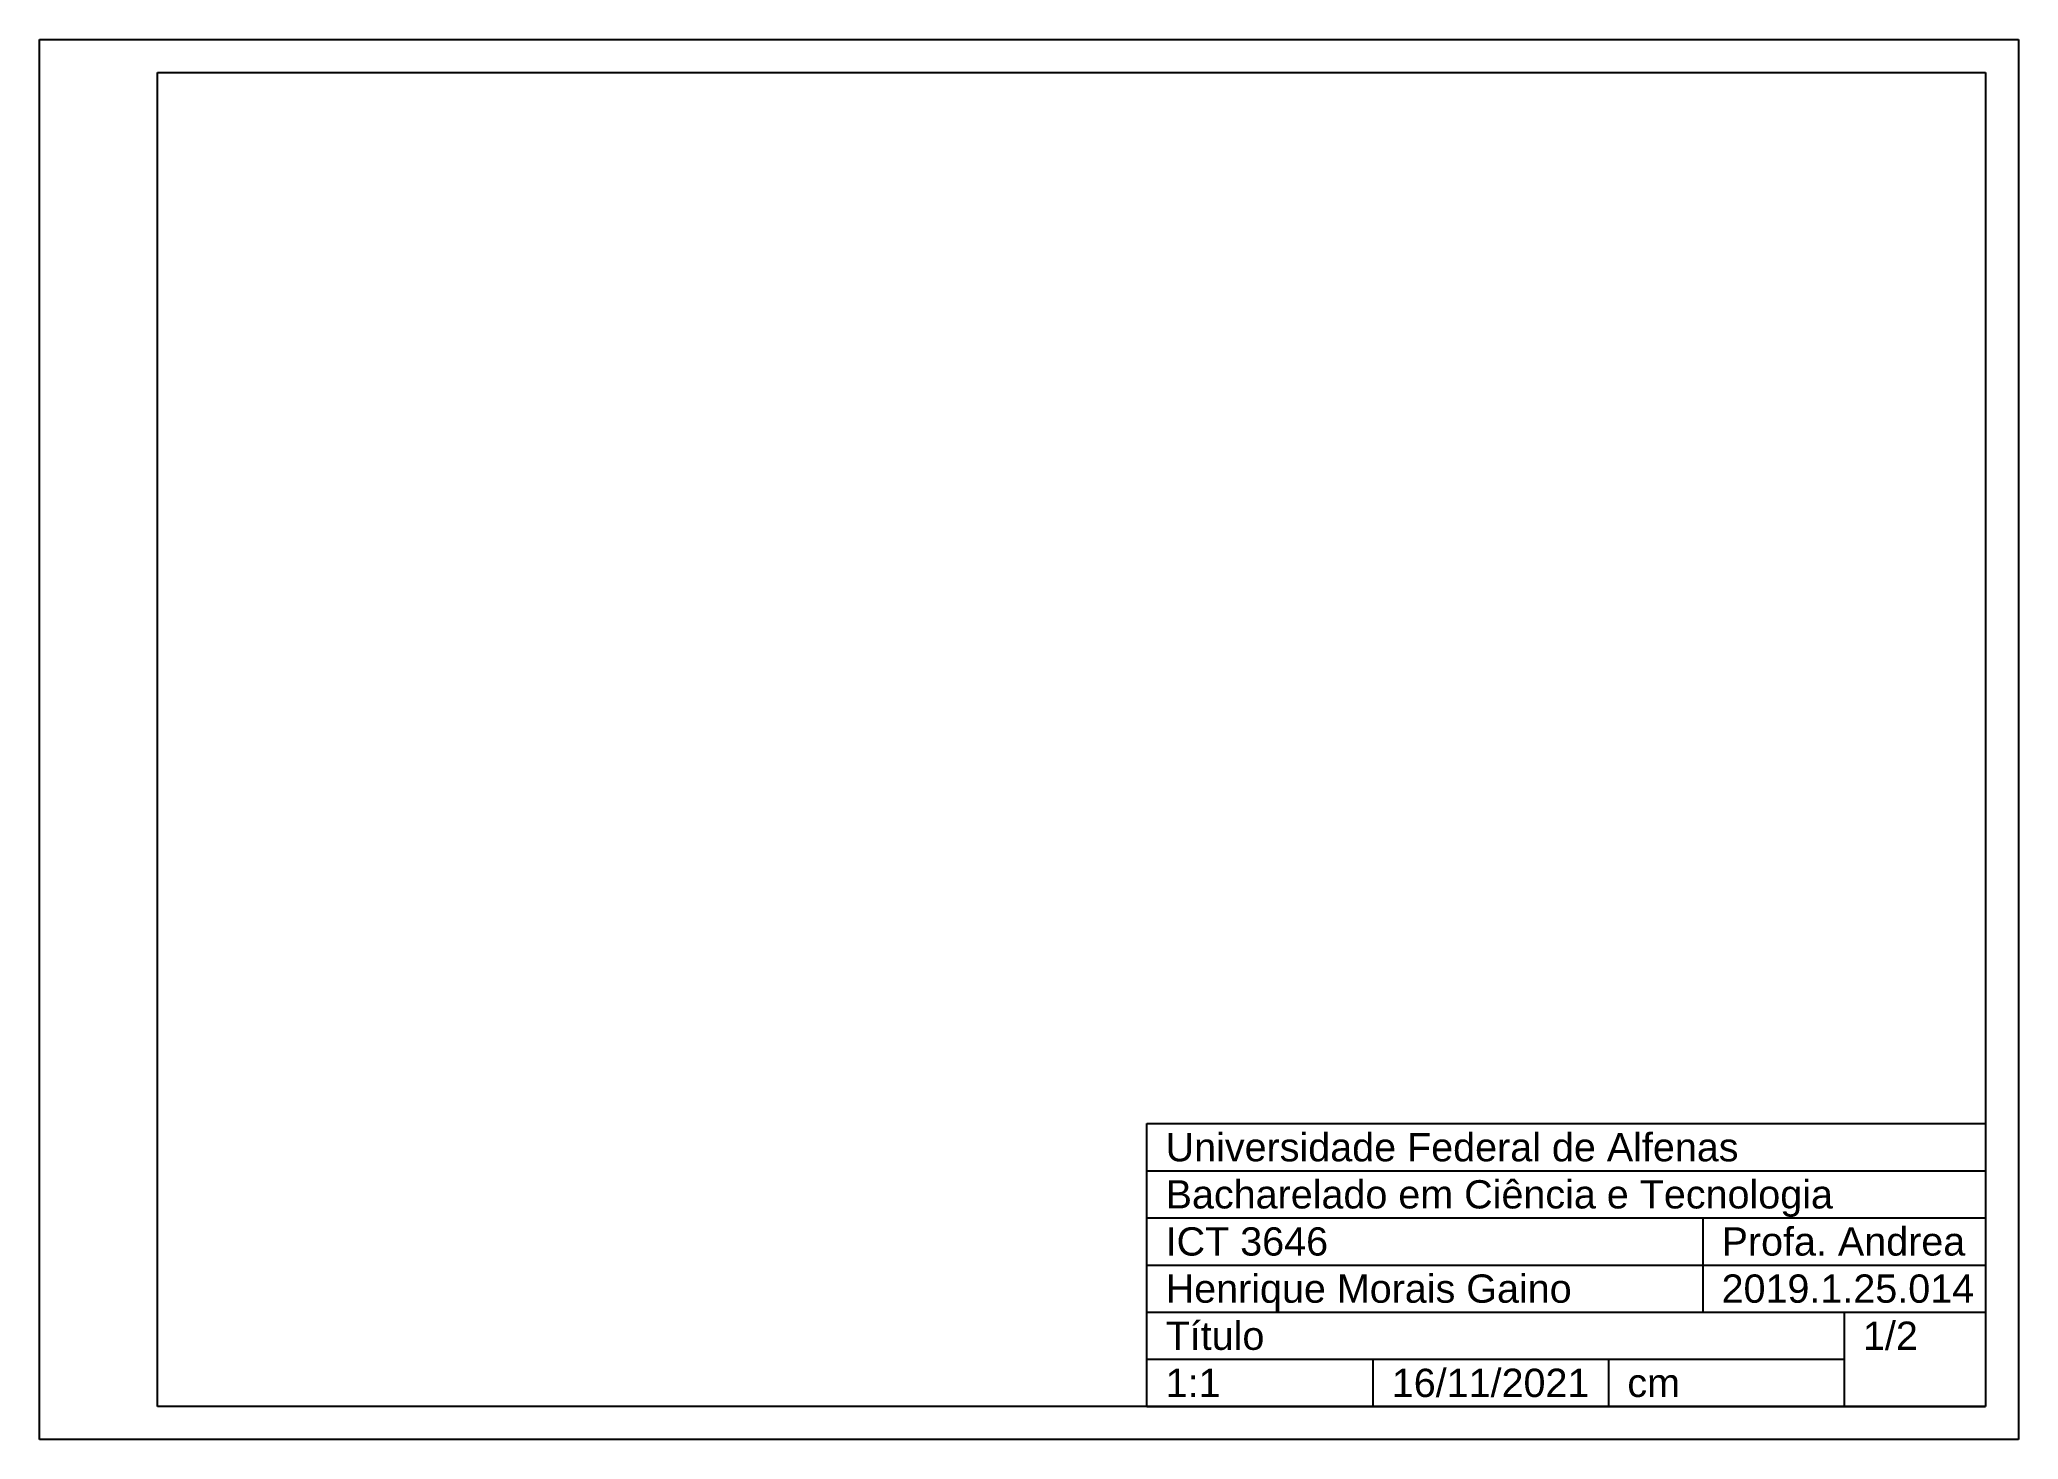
# Model space of a CAD drawing. Header units: centimetres. Extents: x 0 to 42, y 0 to 29.7.
import ezdxf
from ezdxf.enums import TextEntityAlignment as Align

# ---------------------------------------------------------------- set-up
doc = ezdxf.new("R2010")
doc.units = ezdxf.units.CM
doc.layers.add('TEXTO', color=4, linetype='Continuous')
doc.styles.add('style1', font='arial.ttf', dxfattribs={"height": 0.6})

msp = doc.modelspace()

# ---------------------------------------------------------------- linework, layer by layer
for p, q in [((0, 0), (0, 29.7)), ((0, 29.7), (42, 29.7)), ((42, 29.7), (42, 0)), ((2.5, 29), (41.3, 29)), ((2.5, 0.7), (2.5, 29)), ((41.3, 29), (41.3, 0.7)), ((23.5, 0.7), (23.5, 6.7)), ((23.5, 6.7), (41.3, 6.7)), ((41.3, 6.7), (41.3, 0.7)), ((23.5, 5.7), (41.3, 5.7)), ((23.5, 4.7), (41.3, 4.7)), ((35.3, 4.7), (35.3, 2.7)), ((23.5, 3.7), (41.3, 3.7)), ((23.5, 2.7), (41.3, 2.7)), ((38.3, 2.7), (38.3, 0.7)), ((23.5, 1.7), (38.3, 1.7)), ((28.3, 1.7), (28.3, 0.7)), ((33.3, 1.7), (33.3, 0.7)), ((41.3, 0.7), (2.5, 0.7)), ((41.3, 0.7), (23.5, 0.7)), ((23.5, 0.7), (41.3, 0.7)), ((42, 0), (0, 0))]:
    msp.add_line(p, q)

# ---------------------------------------------------------------- texts
at = {"layer": 'TEXTO', "style": 'style1'}
for s, p in [('Universidade Federal de Alfenas', (23.9, 6.5)), ('Bacharelado em Ciência e Tecnologia', (23.9, 5.5)), ('ICT 3646', (23.9, 4.5)), ('Profa. Andrea', (35.7, 4.5)), ('Henrique Morais Gaino', (23.9, 3.5)), ('2019.1.25.014', (35.7, 3.5)), ('Título ', (23.9, 2.5)), ('1/2', (38.7, 2.5)), ('1:1', (23.9, 1.5)), ('16/11/2021', (28.7, 1.5)), ('cm', (33.7, 1.5))]:
    msp.add_text(s, height=0.6, dxfattribs=at).set_placement(p, align=Align.TOP_LEFT)

doc.saveas('drawing.dxf')
